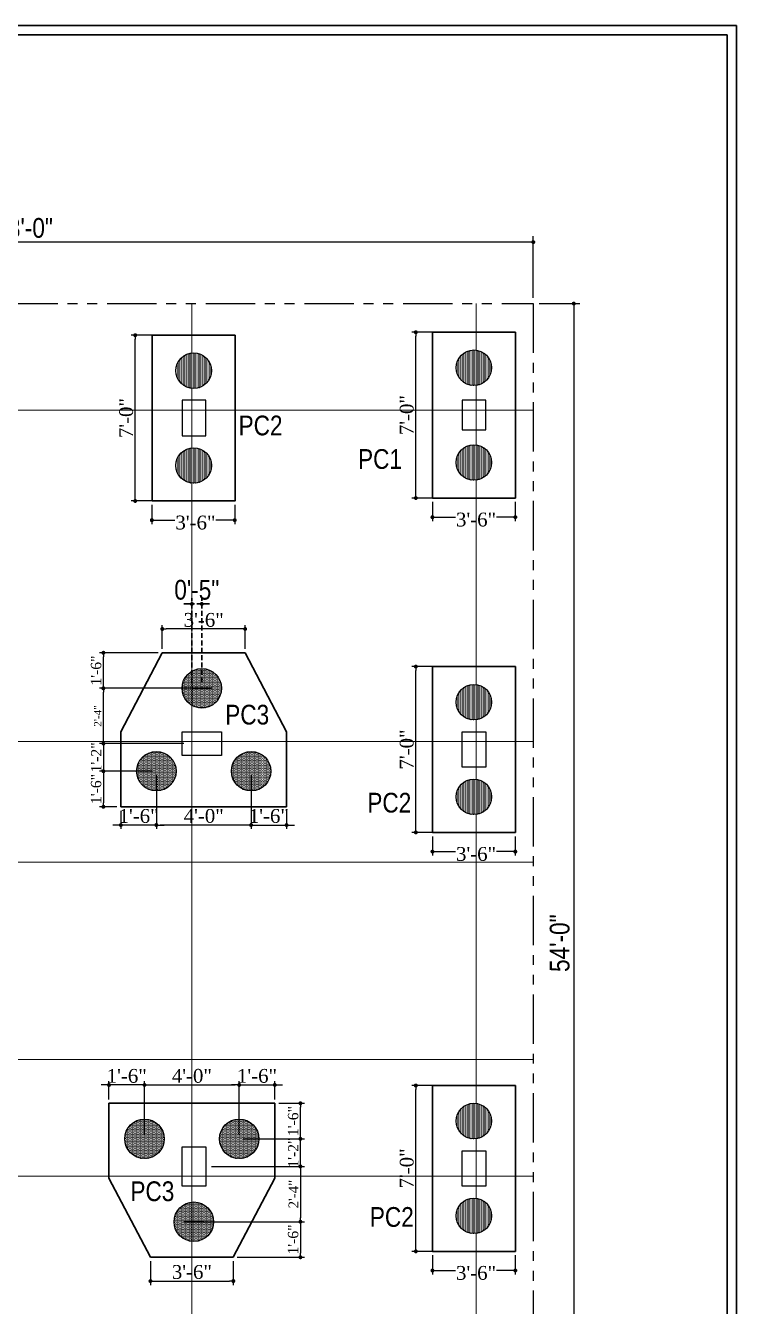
# Model space of a CAD drawing. Header units: inches. Extents: x -159432 to -126829, y -44881 to -40109.
# Drawn here: x -149580 to -149220, y -42296 to -41647 of the extents above; entities that cross this region are included whole.
import ezdxf

# ---------------------------------------------------------------- set-up
doc = ezdxf.new("R2010")
doc.units = ezdxf.units.IN
doc.header["$LTSCALE"] = 10
doc.header["$MEASUREMENT"] = 0
doc.header["$PDMODE"] = 34
for name, pattern in [('CENTER', [2, 1.25, -0.25, 0.25, -0.25]), ('HIDDEN', [0.375, 0.25, -0.125]), ('PHANTOMX2', [5, 2.5, -0.5, 0.5, -0.5, 0.5, -0.5])]:
    doc.linetypes.add(name, pattern=pattern)
doc.layers.get('0').update_dxf_attribs({"color": 140, "lineweight": 25})
doc.layers.get('Defpoints').update_dxf_attribs({"lineweight": 25})
for name, color, linetype, lineweight in [('BOUNDERY', 32, 'PHANTOMX2', 25), ('COLUM', 10, 'Continuous', 25), ('DIM', 6, 'Continuous', 25), ('H', 8, 'Continuous', 15), ('hatch', 141, 'Continuous', 30), ('Layout3', 222, 'HIDDEN', 30), ('line', 134, 'Continuous', 30), ('pile', 130, 'CENTER', 30), ('PILE CAP', 7, 'Continuous', 30), ('wall', 7, 'Continuous', 25)]:
    doc.layers.add(name, color=color, linetype=linetype, lineweight=lineweight)
doc.styles.add('Arial Narrow', font='ARIALN.TTF', dxfattribs={"height": 8})
doc.styles.add('arn', font='ARIALN.TTF')
doc.styles.add('SWISS', font='times.ttf')
doc.dimstyles.new('DIM', dxfattribs={"dimtxt": 10, "dimasz": 2, "dimexe": 3, "dimexo": 3, "dimgap": 2, "dimtad": 1, "dimdec": 1, "dimzin": 1, "dimdsep": 46, "dimlunit": 4, "dimtxsty": 'arn', "dimblk": 'DOT', "dimcen": 0.09, "dimclrd": 256, "dimclre": 256, "dimclrt": 256, "dimaunit": 1, "dimadec": 0, "dimazin": 0, "dimtfac": 1, "dimtdec": 1, "dimtix": 1, "dimtmove": 2, "dimatfit": 3, "dimldrblk": 'OPEN30', "dimfxl": 10, "dimtolj": 1, "dimtzin": 0, "dimlwd": -1, "dimlwe": -1, "dimarcsym": 0})
doc.dimstyles.new('PILE', dxfattribs={"dimtxt": 7, "dimasz": 2, "dimexe": 2, "dimexo": 2, "dimgap": 1, "dimtad": 1, "dimdec": 0, "dimzin": 3, "dimdsep": 46, "dimlunit": 4, "dimtxsty": 'SWISS', "dimblk": 'DOT', "dimcen": 0, "dimdle": 2, "dimclrd": 256, "dimclre": 256, "dimclrt": 256, "dimazin": 1, "dimtfac": 1, "dimtdec": 0, "dimtix": 1, "dimtmove": 2, "dimatfit": 3, "dimldrblk": 'OPEN30', "dimfxl": 2, "dimfrac": 2, "dimtolj": 1, "dimtzin": 0, "dimlwd": -1, "dimlwe": -1, "dimarcsym": 1})
pattern_1 = [(360, (-303111.52474, -70581.2375), (0.3125, 0.625), [0, -0.625])]
pattern_2 = [(180, (4125.40216, -13654.41815), (-0.3125, -0.625), [0, -0.625])]

# ---------------------------------------------------------------- blocks, each defined once
blk = doc.blocks.new('_Dot')
at = {"color": 0, "linetype": 'ByBlock', "lineweight": -2}
blk.add_line((-0.5, 0), (-1, 0), dxfattribs=at)
at = {"color": 0, "linetype": 'ByBlock', "const_width": 0.5}
blk.add_lwpolyline([(-0.25, 0, 1), (0.25, 0, 1)], format="xyb", close=True, dxfattribs=at)
blk = doc.blocks.new('*D44')
at = {"layer": 'Defpoints', "color": 0}
for p in [(-149839.06, -41756.67), (-149839.06, -41787.83), (-149323.06, -41787.83)]:
    blk.add_point(p, dxfattribs=at)
at = {"layer": 'DIM'}
for p, q in [((-149839.06, -41784.83), (-149839.06, -41753.67)), ((-149325.06, -41756.67), (-149837.06, -41756.67)), ((-149323.06, -41784.83), (-149323.06, -41753.67))]:
    blk.add_line(p, q, dxfattribs=at)
at = {"layer": 'DIM', "xscale": 2, "yscale": 2, "zscale": 2, "rotation": 180}
blk.add_blockref('_Dot', (-149839.06, -41756.67), dxfattribs=at)
at = {"layer": 'DIM', "xscale": 2, "yscale": 2, "zscale": 2}
blk.add_blockref('_Dot', (-149323.06, -41756.67), dxfattribs=at)
at = {"layer": 'DIM', "insert": (-149581.06, -41749.56), "char_height": 10, "attachment_point": 5, "style": 'arn'}
blk.add_mtext('\\A1;43\'-0"', dxfattribs=at)
blk = doc.blocks.new('_Open30')
at = {"color": 0, "linetype": 'ByBlock', "lineweight": -2}
for p, q in [((-1, 0.27), (0, 0)), ((0, 0), (-1, -0.27)), ((0, 0), (-1, 0))]:
    blk.add_line(p, q, dxfattribs=at)
blk = doc.blocks.new('*D45')
at = {"layer": 'Defpoints', "color": 0}
for p in [(-149323.06, -41787.83), (-149323.06, -42435.83), (-149302.54, -42435.83)]:
    blk.add_point(p, dxfattribs=at)
at = {"layer": 'DIM'}
for p, q in [((-149320.06, -41787.83), (-149299.54, -41787.83)), ((-149302.54, -41789.83), (-149302.54, -42433.83)), ((-149320.06, -42435.83), (-149299.54, -42435.83))]:
    blk.add_line(p, q, dxfattribs=at)
at = {"layer": 'DIM', "xscale": 2, "yscale": 2, "zscale": 2}
for p, rotation in [((-149302.54, -41787.83), 90), ((-149302.54, -42435.83), 270)]:
    blk.add_blockref('_Dot', p, dxfattribs=dict(at, rotation=rotation))
at = {"layer": 'DIM', "insert": (-149309.65, -42111.83), "char_height": 10, "attachment_point": 5, "rotation": 90, "style": 'arn'}
blk.add_mtext('\\A1;54\'-0"', dxfattribs=at)
blk = doc.blocks.new('DOT')
blk.add_line((-0.5, 0), (-1, 0))
at = {"const_width": 0.5}
blk.add_lwpolyline([(-0.25, 0, 1), (0.25, 0, 1)], format="xyb", close=True, dxfattribs=at)
blk = doc.blocks.new('*D46')
at = {"layer": 'Defpoints', "color": 0}
for p in [(-149374.16, -41886.33), (-149332.16, -41886.33), (-149374.16, -41896.04)]:
    blk.add_point(p, dxfattribs=at)
at = {"layer": 'DIM'}
for p, q in [((-149374.16, -41888.33), (-149374.16, -41898.04)), ((-149332.16, -41888.33), (-149332.16, -41898.04)), ((-149372.16, -41896.04), (-149362.44, -41896.04)), ((-149334.16, -41896.04), (-149341.68, -41896.04))]:
    blk.add_line(p, q, dxfattribs=at)
at = {"layer": 'DIM', "xscale": 2, "yscale": 2, "zscale": 2, "rotation": 180}
blk.add_blockref('DOT', (-149374.16, -41896.04), dxfattribs=at)
at = {"layer": 'DIM', "xscale": 2, "yscale": 2, "zscale": 2}
blk.add_blockref('DOT', (-149332.16, -41896.04), dxfattribs=at)
at = {"layer": 'DIM', "insert": (-149352.06, -41897.28), "char_height": 7, "attachment_point": 5, "style": 'SWISS'}
blk.add_mtext('\\A1;3\'-6"', dxfattribs=at)
blk = doc.blocks.new('*D47')
at = {"layer": 'Defpoints', "color": 0}
for p in [(-149382.58, -41802.33), (-149371.97, -41802.33), (-149371.97, -41886.33)]:
    blk.add_point(p, dxfattribs=at)
at = {"layer": 'DIM'}
for p, q in [((-149373.97, -41802.33), (-149384.58, -41802.33)), ((-149382.58, -41884.33), (-149382.58, -41804.33)), ((-149373.97, -41886.33), (-149384.58, -41886.33))]:
    blk.add_line(p, q, dxfattribs=at)
at = {"layer": 'DIM', "xscale": 2, "yscale": 2, "zscale": 2}
for p, rotation in [((-149382.58, -41802.33), 90), ((-149382.58, -41886.33), 270)]:
    blk.add_blockref('DOT', p, dxfattribs=dict(at, rotation=rotation))
at = {"layer": 'DIM', "insert": (-149387.15, -41844.33), "char_height": 7, "attachment_point": 5, "rotation": 90, "style": 'SWISS'}
blk.add_mtext('\\A1;7\'-0"', dxfattribs=at)
blk = doc.blocks.new('*D48')
at = {"layer": 'Defpoints', "color": 0}
for p in [(-149516.34, -41887.83), (-149474.34, -41887.83), (-149516.34, -41897.54)]:
    blk.add_point(p, dxfattribs=at)
at = {"layer": 'DIM'}
for p, q in [((-149516.34, -41889.83), (-149516.34, -41899.54)), ((-149474.34, -41889.83), (-149474.34, -41899.54)), ((-149514.34, -41897.54), (-149504.62, -41897.54)), ((-149476.34, -41897.54), (-149483.87, -41897.54))]:
    blk.add_line(p, q, dxfattribs=at)
at = {"layer": 'DIM', "xscale": 2, "yscale": 2, "zscale": 2, "rotation": 180}
blk.add_blockref('DOT', (-149516.34, -41897.54), dxfattribs=at)
at = {"layer": 'DIM', "xscale": 2, "yscale": 2, "zscale": 2}
blk.add_blockref('DOT', (-149474.34, -41897.54), dxfattribs=at)
at = {"layer": 'DIM', "insert": (-149494.25, -41898.78), "char_height": 7, "attachment_point": 5, "style": 'SWISS'}
blk.add_mtext('\\A1;3\'-6"', dxfattribs=at)
blk = doc.blocks.new('*D49')
at = {"layer": 'Defpoints', "color": 0}
for p in [(-149524.77, -41803.83), (-149514.15, -41803.83), (-149514.15, -41887.83)]:
    blk.add_point(p, dxfattribs=at)
at = {"layer": 'DIM'}
for p, q in [((-149516.15, -41803.83), (-149526.77, -41803.83)), ((-149524.77, -41885.83), (-149524.77, -41805.83)), ((-149516.15, -41887.83), (-149526.77, -41887.83))]:
    blk.add_line(p, q, dxfattribs=at)
at = {"layer": 'DIM', "xscale": 2, "yscale": 2, "zscale": 2}
for p, rotation in [((-149524.77, -41803.83), 90), ((-149524.77, -41887.83), 270)]:
    blk.add_blockref('DOT', p, dxfattribs=dict(at, rotation=rotation))
at = {"layer": 'DIM', "insert": (-149529.34, -41845.83), "char_height": 7, "attachment_point": 5, "rotation": 90, "style": 'SWISS'}
blk.add_mtext('\\A1;7\'-0"', dxfattribs=at)
blk = doc.blocks.new('*D54')
at = {"layer": 'Defpoints', "color": 0}
for p in [(-149374.16, -42055.72), (-149332.16, -42055.72), (-149374.16, -42065.43)]:
    blk.add_point(p, dxfattribs=at)
at = {"layer": 'DIM'}
for p, q in [((-149374.16, -42057.72), (-149374.16, -42067.43)), ((-149332.16, -42057.72), (-149332.16, -42067.43)), ((-149372.16, -42065.43), (-149362.44, -42065.43)), ((-149334.16, -42065.43), (-149341.68, -42065.43))]:
    blk.add_line(p, q, dxfattribs=at)
at = {"layer": 'DIM', "xscale": 2, "yscale": 2, "zscale": 2, "rotation": 180}
blk.add_blockref('DOT', (-149374.16, -42065.43), dxfattribs=at)
at = {"layer": 'DIM', "xscale": 2, "yscale": 2, "zscale": 2}
blk.add_blockref('DOT', (-149332.16, -42065.43), dxfattribs=at)
at = {"layer": 'DIM', "insert": (-149352.06, -42066.67), "char_height": 7, "attachment_point": 5, "style": 'SWISS'}
blk.add_mtext('\\A1;3\'-6"', dxfattribs=at)
blk = doc.blocks.new('*D55')
at = {"layer": 'Defpoints', "color": 0}
for p in [(-149382.58, -41971.72), (-149371.97, -41971.72), (-149371.97, -42055.72)]:
    blk.add_point(p, dxfattribs=at)
at = {"layer": 'DIM'}
for p, q in [((-149373.97, -41971.72), (-149384.58, -41971.72)), ((-149382.58, -42053.72), (-149382.58, -41973.72)), ((-149373.97, -42055.72), (-149384.58, -42055.72))]:
    blk.add_line(p, q, dxfattribs=at)
at = {"layer": 'DIM', "xscale": 2, "yscale": 2, "zscale": 2}
for p, rotation in [((-149382.58, -41971.72), 90), ((-149382.58, -42055.72), 270)]:
    blk.add_blockref('DOT', p, dxfattribs=dict(at, rotation=rotation))
at = {"layer": 'DIM', "insert": (-149387.15, -42013.72), "char_height": 7, "attachment_point": 5, "rotation": 90, "style": 'SWISS'}
blk.add_mtext('\\A1;7\'-0"', dxfattribs=at)
blk = doc.blocks.new('*D56')
at = {"layer": 'Defpoints', "color": 0}
for p in [(-149374.16, -42267.94), (-149332.16, -42267.94), (-149374.16, -42277.65)]:
    blk.add_point(p, dxfattribs=at)
at = {"layer": 'DIM'}
for p, q in [((-149374.16, -42269.94), (-149374.16, -42279.65)), ((-149332.16, -42269.94), (-149332.16, -42279.65)), ((-149372.16, -42277.65), (-149362.44, -42277.65)), ((-149334.16, -42277.65), (-149341.68, -42277.65))]:
    blk.add_line(p, q, dxfattribs=at)
at = {"layer": 'DIM', "xscale": 2, "yscale": 2, "zscale": 2, "rotation": 180}
blk.add_blockref('DOT', (-149374.16, -42277.65), dxfattribs=at)
at = {"layer": 'DIM', "xscale": 2, "yscale": 2, "zscale": 2}
blk.add_blockref('DOT', (-149332.16, -42277.65), dxfattribs=at)
at = {"layer": 'DIM', "insert": (-149352.06, -42278.9), "char_height": 7, "attachment_point": 5, "style": 'SWISS'}
blk.add_mtext('\\A1;3\'-6"', dxfattribs=at)
blk = doc.blocks.new('*D57')
at = {"layer": 'Defpoints', "color": 0}
for p in [(-149382.58, -42183.94), (-149371.97, -42183.94), (-149371.97, -42267.94)]:
    blk.add_point(p, dxfattribs=at)
at = {"layer": 'DIM'}
for p, q in [((-149373.97, -42183.94), (-149384.58, -42183.94)), ((-149382.58, -42265.94), (-149382.58, -42185.94)), ((-149373.97, -42267.94), (-149384.58, -42267.94))]:
    blk.add_line(p, q, dxfattribs=at)
at = {"layer": 'DIM', "xscale": 2, "yscale": 2, "zscale": 2}
for p, rotation in [((-149382.58, -42183.94), 90), ((-149382.58, -42267.94), 270)]:
    blk.add_blockref('DOT', p, dxfattribs=dict(at, rotation=rotation))
at = {"layer": 'DIM', "insert": (-149387.15, -42225.94), "char_height": 7, "attachment_point": 5, "rotation": 90, "style": 'SWISS'}
blk.add_mtext('\\A1;7\'-0"', dxfattribs=at)
blk = doc.blocks.new('*D60')
at = {"layer": 'Defpoints', "color": 0, "ltscale": 10}
for p in [(-149498.06, -42010.72), (-149540.9, -42024.72), (-149514.06, -42024.72)]:
    blk.add_point(p, dxfattribs=at)
at = {"layer": 'DIM', "ltscale": 10}
for p, q in [((-149540.9, -42008.72), (-149540.9, -42006.72)), ((-149500.06, -42010.72), (-149542.9, -42010.72)), ((-149540.9, -42010.72), (-149540.9, -42024.72)), ((-149516.06, -42024.72), (-149542.9, -42024.72)), ((-149540.9, -42026.72), (-149540.9, -42028.72))]:
    blk.add_line(p, q, dxfattribs=at)
at = {"layer": 'DIM', "ltscale": 10, "xscale": 2, "yscale": 2, "zscale": 2}
for p, rotation in [((-149540.9, -42010.72), 270), ((-149540.9, -42024.72), 90)]:
    blk.add_blockref('_Dot', p, dxfattribs=dict(at, rotation=rotation))
at = {"layer": 'DIM', "ltscale": 10, "insert": (-149544.52, -42017.72), "char_height": 7, "attachment_point": 5, "rotation": 90, "style": 'SWISS'}
blk.add_mtext('\\A1;{\\H0.75x;1\'-2"}', dxfattribs=at)
blk = doc.blocks.new('*D61')
at = {"layer": 'Defpoints', "color": 0, "ltscale": 10}
for p in [(-149540.9, -41982.72), (-149489.06, -41982.72), (-149498.06, -42010.72)]:
    blk.add_point(p, dxfattribs=at)
at = {"layer": 'DIM', "ltscale": 10}
for p, q in [((-149491.06, -41982.72), (-149542.9, -41982.72)), ((-149540.9, -42008.72), (-149540.9, -41984.72)), ((-149500.06, -42010.72), (-149542.9, -42010.72))]:
    blk.add_line(p, q, dxfattribs=at)
at = {"layer": 'DIM', "ltscale": 10, "xscale": 2, "yscale": 2, "zscale": 2}
for p, rotation in [((-149540.9, -41982.72), 90), ((-149540.9, -42010.72), 270)]:
    blk.add_blockref('_Dot', p, dxfattribs=dict(at, rotation=rotation))
at = {"layer": 'DIM', "ltscale": 10, "insert": (-149543.77, -41996.72), "char_height": 5, "attachment_point": 5, "rotation": 90, "style": 'SWISS'}
blk.add_mtext('\\A1;{\\H0.75x;2\'-4"}', dxfattribs=at)
blk = doc.blocks.new('*D62')
at = {"layer": 'Defpoints', "color": 0, "ltscale": 10}
for p in [(-149540.9, -41964.72), (-149511.06, -41964.72), (-149498.06, -41982.72)]:
    blk.add_point(p, dxfattribs=at)
at = {"layer": 'DIM', "ltscale": 10}
for p, q in [((-149513.06, -41964.72), (-149542.9, -41964.72)), ((-149540.9, -41980.72), (-149540.9, -41966.72)), ((-149500.06, -41982.72), (-149542.9, -41982.72))]:
    blk.add_line(p, q, dxfattribs=at)
at = {"layer": 'DIM', "ltscale": 10, "xscale": 2, "yscale": 2, "zscale": 2}
for p, rotation in [((-149540.9, -41964.72), 90), ((-149540.9, -41982.72), 270)]:
    blk.add_blockref('_Dot', p, dxfattribs=dict(at, rotation=rotation))
at = {"layer": 'DIM', "ltscale": 10, "insert": (-149544.57, -41973.72), "char_height": 7, "attachment_point": 5, "rotation": 90, "style": 'SWISS'}
blk.add_mtext('\\A1;{\\H0.75x;1\'-6"}', dxfattribs=at)
blk = doc.blocks.new('*D63')
at = {"layer": 'Defpoints', "color": 0, "ltscale": 10}
for p in [(-149514.06, -42024.72), (-149540.9, -42042.72), (-149532.06, -42042.72)]:
    blk.add_point(p, dxfattribs=at)
at = {"layer": 'DIM', "ltscale": 10}
for p, q in [((-149516.06, -42024.72), (-149542.9, -42024.72)), ((-149540.9, -42026.72), (-149540.9, -42040.72)), ((-149534.06, -42042.72), (-149542.9, -42042.72))]:
    blk.add_line(p, q, dxfattribs=at)
at = {"layer": 'DIM', "ltscale": 10, "xscale": 2, "yscale": 2, "zscale": 2}
for p, rotation in [((-149540.9, -42024.72), 90), ((-149540.9, -42042.72), 270)]:
    blk.add_blockref('_Dot', p, dxfattribs=dict(at, rotation=rotation))
at = {"layer": 'DIM', "ltscale": 10, "insert": (-149544.57, -42033.72), "char_height": 7, "attachment_point": 5, "rotation": 90, "style": 'SWISS'}
blk.add_mtext('\\A1;{\\H0.75x;1\'-6"}', dxfattribs=at)
blk = doc.blocks.new('*D64')
at = {"layer": 'Defpoints', "color": 0, "ltscale": 10}
for p in [(-149466.06, -42024.72), (-149448.06, -42042.72), (-149448.06, -42051.99)]:
    blk.add_point(p, dxfattribs=at)
at = {"layer": 'DIM', "ltscale": 10}
for p, q in [((-149466.06, -42026.72), (-149466.06, -42053.99)), ((-149448.06, -42044.72), (-149448.06, -42053.99)), ((-149468.06, -42051.99), (-149470.06, -42051.99)), ((-149466.06, -42051.99), (-149448.06, -42051.99)), ((-149446.06, -42051.99), (-149444.06, -42051.99))]:
    blk.add_line(p, q, dxfattribs=at)
at = {"layer": 'DIM', "ltscale": 10, "xscale": 2, "yscale": 2, "zscale": 2}
blk.add_blockref('_Dot', (-149466.06, -42051.99), dxfattribs=at)
at = {"layer": 'DIM', "ltscale": 10, "xscale": 2, "yscale": 2, "zscale": 2, "rotation": 180}
blk.add_blockref('_Dot', (-149448.06, -42051.99), dxfattribs=at)
at = {"layer": 'DIM', "ltscale": 10, "insert": (-149457.06, -42047.43), "char_height": 7, "attachment_point": 5, "style": 'SWISS'}
blk.add_mtext('\\A1;1\'-6"', dxfattribs=at)
blk = doc.blocks.new('*D65')
at = {"layer": 'Defpoints', "color": 0, "ltscale": 10}
for p in [(-149514.06, -42024.72), (-149466.06, -42024.72), (-149514.06, -42051.99)]:
    blk.add_point(p, dxfattribs=at)
at = {"layer": 'DIM', "ltscale": 10}
for p, q in [((-149514.06, -42026.72), (-149514.06, -42053.99)), ((-149466.06, -42026.72), (-149466.06, -42053.99)), ((-149468.06, -42051.99), (-149512.06, -42051.99))]:
    blk.add_line(p, q, dxfattribs=at)
at = {"layer": 'DIM', "ltscale": 10, "xscale": 2, "yscale": 2, "zscale": 2, "rotation": 180}
blk.add_blockref('_Dot', (-149514.06, -42051.99), dxfattribs=at)
at = {"layer": 'DIM', "ltscale": 10, "xscale": 2, "yscale": 2, "zscale": 2}
blk.add_blockref('_Dot', (-149466.06, -42051.99), dxfattribs=at)
at = {"layer": 'DIM', "ltscale": 10, "insert": (-149490.06, -42047.43), "char_height": 7, "attachment_point": 5, "style": 'SWISS'}
blk.add_mtext('\\A1;4\'-0"', dxfattribs=at)
blk = doc.blocks.new('*D66')
at = {"layer": 'Defpoints', "color": 0, "ltscale": 10}
for p in [(-149514.06, -42024.72), (-149532.06, -42042.72), (-149532.06, -42051.99)]:
    blk.add_point(p, dxfattribs=at)
at = {"layer": 'DIM', "ltscale": 10}
for p, q in [((-149514.06, -42026.72), (-149514.06, -42053.99)), ((-149532.06, -42044.72), (-149532.06, -42053.99)), ((-149534.06, -42051.99), (-149536.06, -42051.99)), ((-149514.06, -42051.99), (-149532.06, -42051.99)), ((-149512.06, -42051.99), (-149510.06, -42051.99))]:
    blk.add_line(p, q, dxfattribs=at)
at = {"layer": 'DIM', "ltscale": 10, "xscale": 2, "yscale": 2, "zscale": 2}
blk.add_blockref('_Dot', (-149532.06, -42051.99), dxfattribs=at)
at = {"layer": 'DIM', "ltscale": 10, "xscale": 2, "yscale": 2, "zscale": 2, "rotation": 180}
blk.add_blockref('_Dot', (-149514.06, -42051.99), dxfattribs=at)
at = {"layer": 'DIM', "ltscale": 10, "insert": (-149523.06, -42047.43), "char_height": 7, "attachment_point": 5, "style": 'SWISS'}
blk.add_mtext('\\A1;1\'-6"', dxfattribs=at)
blk = doc.blocks.new('*D67')
at = {"layer": 'Defpoints', "color": 0, "ltscale": 10}
for p in [(-149511.06, -41952.66), (-149511.06, -41964.72), (-149469.06, -41964.72)]:
    blk.add_point(p, dxfattribs=at)
at = {"layer": 'DIM', "ltscale": 10}
for p, q in [((-149511.06, -41962.72), (-149511.06, -41950.66)), ((-149469.06, -41962.72), (-149469.06, -41950.66)), ((-149471.06, -41952.66), (-149509.06, -41952.66))]:
    blk.add_line(p, q, dxfattribs=at)
at = {"layer": 'DIM', "ltscale": 10, "xscale": 2, "yscale": 2, "zscale": 2, "rotation": 180}
blk.add_blockref('_Dot', (-149511.06, -41952.66), dxfattribs=at)
at = {"layer": 'DIM', "ltscale": 10, "xscale": 2, "yscale": 2, "zscale": 2}
blk.add_blockref('_Dot', (-149469.06, -41952.66), dxfattribs=at)
at = {"layer": 'DIM', "ltscale": 10, "insert": (-149490.06, -41948.1), "char_height": 7, "attachment_point": 5, "style": 'SWISS'}
blk.add_mtext('\\A1;3\'-6"', dxfattribs=at)
blk = doc.blocks.new('*D68')
at = {"layer": 'Defpoints', "color": 0, "ltscale": 10}
for p in [(-149472.06, -42210.94), (-149441.07, -42210.94), (-149488.06, -42224.94)]:
    blk.add_point(p, dxfattribs=at)
at = {"layer": 'DIM', "ltscale": 10}
for p, q in [((-149470.06, -42210.94), (-149439.07, -42210.94)), ((-149441.07, -42208.94), (-149441.07, -42206.94)), ((-149441.07, -42224.94), (-149441.07, -42210.94)), ((-149486.06, -42224.94), (-149439.07, -42224.94)), ((-149441.07, -42226.94), (-149441.07, -42228.94))]:
    blk.add_line(p, q, dxfattribs=at)
at = {"layer": 'DIM', "ltscale": 10, "xscale": 2, "yscale": 2, "zscale": 2}
for p, rotation in [((-149441.07, -42210.94), 270), ((-149441.07, -42224.94), 90)]:
    blk.add_blockref('_Dot', p, dxfattribs=dict(at, rotation=rotation))
at = {"layer": 'DIM', "ltscale": 10, "insert": (-149444.7, -42217.94), "char_height": 7, "attachment_point": 5, "rotation": 90, "style": 'SWISS'}
blk.add_mtext('\\A1;{\\H0.75x;1\'-2"}', dxfattribs=at)
blk = doc.blocks.new('*D69')
at = {"layer": 'Defpoints', "color": 0, "ltscale": 10}
for p in [(-149488.06, -42224.94), (-149497.06, -42252.94), (-149441.07, -42252.94)]:
    blk.add_point(p, dxfattribs=at)
at = {"layer": 'DIM', "ltscale": 10}
for p, q in [((-149486.06, -42224.94), (-149439.07, -42224.94)), ((-149441.07, -42226.94), (-149441.07, -42250.94)), ((-149495.06, -42252.94), (-149439.07, -42252.94))]:
    blk.add_line(p, q, dxfattribs=at)
at = {"layer": 'DIM', "ltscale": 10, "xscale": 2, "yscale": 2, "zscale": 2}
for p, rotation in [((-149441.07, -42224.94), 90), ((-149441.07, -42252.94), 270)]:
    blk.add_blockref('_Dot', p, dxfattribs=dict(at, rotation=rotation))
at = {"layer": 'DIM', "ltscale": 10, "insert": (-149444.57, -42238.94), "char_height": 5, "attachment_point": 5, "rotation": 90, "style": 'SWISS'}
blk.add_mtext('\\A1;2\'-4"', dxfattribs=at)
blk = doc.blocks.new('*D70')
at = {"layer": 'Defpoints', "color": 0, "ltscale": 10}
for p in [(-149488.06, -42252.94), (-149475.06, -42270.94), (-149441.07, -42270.94)]:
    blk.add_point(p, dxfattribs=at)
at = {"layer": 'DIM', "ltscale": 10}
for p, q in [((-149486.06, -42252.94), (-149439.07, -42252.94)), ((-149441.07, -42254.94), (-149441.07, -42268.94)), ((-149473.06, -42270.94), (-149439.07, -42270.94))]:
    blk.add_line(p, q, dxfattribs=at)
at = {"layer": 'DIM', "ltscale": 10, "xscale": 2, "yscale": 2, "zscale": 2}
for p, rotation in [((-149441.07, -42252.94), 90), ((-149441.07, -42270.94), 270)]:
    blk.add_blockref('_Dot', p, dxfattribs=dict(at, rotation=rotation))
at = {"layer": 'DIM', "ltscale": 10, "insert": (-149444.74, -42261.94), "char_height": 7, "attachment_point": 5, "rotation": 90, "style": 'SWISS'}
blk.add_mtext('\\A1;{\\H0.75x;1\'-6"}', dxfattribs=at)
blk = doc.blocks.new('*D71')
at = {"layer": 'Defpoints', "color": 0, "ltscale": 10}
for p in [(-149454.06, -42192.94), (-149441.07, -42192.94), (-149472.06, -42210.94)]:
    blk.add_point(p, dxfattribs=at)
at = {"layer": 'DIM', "ltscale": 10}
for p, q in [((-149452.06, -42192.94), (-149439.07, -42192.94)), ((-149441.07, -42208.94), (-149441.07, -42194.94)), ((-149470.06, -42210.94), (-149439.07, -42210.94))]:
    blk.add_line(p, q, dxfattribs=at)
at = {"layer": 'DIM', "ltscale": 10, "xscale": 2, "yscale": 2, "zscale": 2}
for p, rotation in [((-149441.07, -42192.94), 90), ((-149441.07, -42210.94), 270)]:
    blk.add_blockref('_Dot', p, dxfattribs=dict(at, rotation=rotation))
at = {"layer": 'DIM', "ltscale": 10, "insert": (-149444.74, -42201.94), "char_height": 7, "attachment_point": 5, "rotation": 90, "style": 'SWISS'}
blk.add_mtext('\\A1;{\\H0.75x;1\'-6"}', dxfattribs=at)
blk = doc.blocks.new('*D72')
at = {"layer": 'Defpoints', "color": 0, "ltscale": 10}
for p in [(-149538.06, -42183.66), (-149538.06, -42192.94), (-149520.06, -42210.94)]:
    blk.add_point(p, dxfattribs=at)
at = {"layer": 'DIM', "ltscale": 10}
for p, q in [((-149540.06, -42183.66), (-149542.06, -42183.66)), ((-149538.06, -42190.94), (-149538.06, -42181.66)), ((-149520.06, -42183.66), (-149538.06, -42183.66)), ((-149520.06, -42208.94), (-149520.06, -42181.66)), ((-149518.06, -42183.66), (-149516.06, -42183.66))]:
    blk.add_line(p, q, dxfattribs=at)
at = {"layer": 'DIM', "ltscale": 10, "xscale": 2, "yscale": 2, "zscale": 2}
blk.add_blockref('_Dot', (-149538.06, -42183.66), dxfattribs=at)
at = {"layer": 'DIM', "ltscale": 10, "xscale": 2, "yscale": 2, "zscale": 2, "rotation": 180}
blk.add_blockref('_Dot', (-149520.06, -42183.66), dxfattribs=at)
at = {"layer": 'DIM', "ltscale": 10, "insert": (-149529.06, -42179.1), "char_height": 7, "attachment_point": 5, "style": 'SWISS'}
blk.add_mtext('\\A1;1\'-6"', dxfattribs=at)
blk = doc.blocks.new('*D73')
at = {"layer": 'Defpoints', "color": 0, "ltscale": 10}
for p in [(-149472.06, -42183.66), (-149520.06, -42210.94), (-149472.06, -42210.94)]:
    blk.add_point(p, dxfattribs=at)
at = {"layer": 'DIM', "ltscale": 10}
for p, q in [((-149520.06, -42208.94), (-149520.06, -42181.66)), ((-149518.06, -42183.66), (-149474.06, -42183.66)), ((-149472.06, -42208.94), (-149472.06, -42181.66))]:
    blk.add_line(p, q, dxfattribs=at)
at = {"layer": 'DIM', "ltscale": 10, "xscale": 2, "yscale": 2, "zscale": 2, "rotation": 180}
blk.add_blockref('_Dot', (-149520.06, -42183.66), dxfattribs=at)
at = {"layer": 'DIM', "ltscale": 10, "xscale": 2, "yscale": 2, "zscale": 2}
blk.add_blockref('_Dot', (-149472.06, -42183.66), dxfattribs=at)
at = {"layer": 'DIM', "ltscale": 10, "insert": (-149496.06, -42179.1), "char_height": 7, "attachment_point": 5, "style": 'SWISS'}
blk.add_mtext('\\A1;4\'-0"', dxfattribs=at)
blk = doc.blocks.new('*D74')
at = {"layer": 'Defpoints', "color": 0, "ltscale": 10}
for p in [(-149454.06, -42183.66), (-149454.06, -42192.94), (-149472.06, -42210.94)]:
    blk.add_point(p, dxfattribs=at)
at = {"layer": 'DIM', "ltscale": 10}
for p, q in [((-149474.06, -42183.66), (-149476.06, -42183.66)), ((-149472.06, -42208.94), (-149472.06, -42181.66)), ((-149472.06, -42183.66), (-149454.06, -42183.66)), ((-149454.06, -42190.94), (-149454.06, -42181.66)), ((-149452.06, -42183.66), (-149450.06, -42183.66))]:
    blk.add_line(p, q, dxfattribs=at)
at = {"layer": 'DIM', "ltscale": 10, "xscale": 2, "yscale": 2, "zscale": 2}
blk.add_blockref('_Dot', (-149472.06, -42183.66), dxfattribs=at)
at = {"layer": 'DIM', "ltscale": 10, "xscale": 2, "yscale": 2, "zscale": 2, "rotation": 180}
blk.add_blockref('_Dot', (-149454.06, -42183.66), dxfattribs=at)
at = {"layer": 'DIM', "ltscale": 10, "insert": (-149463.06, -42179.1), "char_height": 7, "attachment_point": 5, "style": 'SWISS'}
blk.add_mtext('\\A1;1\'-6"', dxfattribs=at)
blk = doc.blocks.new('*D75')
at = {"layer": 'Defpoints', "color": 0, "ltscale": 10}
for p in [(-149517.06, -42270.94), (-149475.06, -42270.94), (-149475.06, -42282.99)]:
    blk.add_point(p, dxfattribs=at)
at = {"layer": 'DIM', "ltscale": 10}
for p, q in [((-149517.06, -42272.94), (-149517.06, -42284.99)), ((-149475.06, -42272.94), (-149475.06, -42284.99)), ((-149515.06, -42282.99), (-149477.06, -42282.99))]:
    blk.add_line(p, q, dxfattribs=at)
at = {"layer": 'DIM', "ltscale": 10, "xscale": 2, "yscale": 2, "zscale": 2, "rotation": 180}
blk.add_blockref('_Dot', (-149517.06, -42282.99), dxfattribs=at)
at = {"layer": 'DIM', "ltscale": 10, "xscale": 2, "yscale": 2, "zscale": 2}
blk.add_blockref('_Dot', (-149475.06, -42282.99), dxfattribs=at)
at = {"layer": 'DIM', "ltscale": 10, "insert": (-149496.06, -42278.43), "char_height": 7, "attachment_point": 5, "style": 'SWISS'}
blk.add_mtext('\\A1;3\'-6"', dxfattribs=at)
blk = doc.blocks.new('*D506')
at = {"layer": 'Defpoints', "color": 0}
for p in [(-149496.06, -41939.98), (-149496.06, -41982.72), (-149491.06, -41982.72)]:
    blk.add_point(p, dxfattribs=at)
at = {"layer": 'Layout3'}
for p, q in [((-149496.06, -41979.72), (-149496.06, -41936.98)), ((-149491.06, -41979.72), (-149491.06, -41936.98)), ((-149498.06, -41939.98), (-149500.06, -41939.98)), ((-149491.06, -41939.98), (-149496.06, -41939.98)), ((-149489.06, -41939.98), (-149487.06, -41939.98))]:
    blk.add_line(p, q, dxfattribs=at)
at = {"layer": 'Layout3', "xscale": 2, "yscale": 2, "zscale": 2}
blk.add_blockref('_Dot', (-149496.06, -41939.98), dxfattribs=at)
at = {"layer": 'Layout3', "xscale": 2, "yscale": 2, "zscale": 2, "rotation": 180}
blk.add_blockref('_Dot', (-149491.06, -41939.98), dxfattribs=at)
at = {"layer": 'Layout3', "insert": (-149493.56, -41932.87), "char_height": 10, "attachment_point": 5, "style": 'arn'}
blk.add_mtext('\\A1;0\'-5"', dxfattribs=at)

msp = doc.modelspace()

# ---------------------------------------------------------------- hatches: boundary and pattern name
at = {"layer": 'DIM'}
h = msp.add_hatch(dxfattribs=at)
h.set_pattern_fill('DOTS', color=256, scale=10, angle=270, style=0)
h.set_pattern_definition([(270, (-59611.61175, 78137.5406), (0.625, -0.3125), [0, -0.625])])
h.paths.add_polyline_path([(-149495.15237, -41812.82783, 1), (-149495.15237, -41830.82783, 1)])
h = msp.add_hatch(dxfattribs=at)
h.set_pattern_fill('DOTS', color=256, scale=10, angle=270, style=0)
h.set_pattern_definition([(270, (-59469.6152, 78139.0406), (0.625, -0.3125), [0, -0.625])])
h.paths.add_polyline_path([(-149353.15579, -41811.32783, 1), (-149353.15579, -41829.32783, 1)])
h = msp.add_hatch(dxfattribs=at)
h.set_pattern_fill('DOTS', color=256, scale=10, angle=270, style=0)
h.set_pattern_definition([(270, (-59611.61175, 78089.5406), (0.625, -0.3125), [0, -0.625])])
h.paths.add_polyline_path([(-149495.15237, -41860.82783, 1), (-149495.15237, -41878.82783, 1)])
h = msp.add_hatch(dxfattribs=at)
h.set_pattern_fill('DOTS', color=256, scale=10, angle=270, style=0)
h.set_pattern_definition([(270, (-59469.6152, 78091.0406), (0.625, -0.3125), [0, -0.625])])
h.paths.add_polyline_path([(-149353.15579, -41859.32783, 1), (-149353.15579, -41877.32783, 1)])
h = msp.add_hatch(dxfattribs=at)
h.set_pattern_fill('DOTS', color=256, scale=10, angle=360, style=0)
h.set_pattern_definition(pattern_1)
h.paths.add_polyline_path([(-149491.06129, -41992.71524, -0.414213562), (-149501.06129, -41982.71524, -0.414213562), (-149491.06129, -41972.71524)])
h.paths.add_polyline_path([(-149491.06129, -41972.71524, -0.414213562), (-149481.06129, -41982.71524, -0.414213562), (-149491.06129, -41992.71524)])
h = msp.add_hatch(dxfattribs=at)
h.set_pattern_fill('DOTS', color=256, scale=10, angle=270, style=0)
h.set_pattern_definition([(270, (-59469.6152, 77969.6532), (0.625, -0.3125), [0, -0.625])])
h.paths.add_polyline_path([(-149353.15579, -41980.71524, 1), (-149353.15579, -41998.71524, 1)])
h = msp.add_hatch(dxfattribs=at)
h.set_pattern_fill('DOTS', color=256, scale=10, angle=360, style=0)
h.set_pattern_definition(pattern_1)
h.paths.add_polyline_path([(-149504.06129, -42024.71524, -1), (-149524.06129, -42024.71524, -1)])
h = msp.add_hatch(dxfattribs=at)
h.set_pattern_fill('DOTS', color=256, scale=10, angle=360, style=0)
h.set_pattern_definition(pattern_1)
h.paths.add_polyline_path([(-149456.06129, -42024.71524, -1), (-149476.06129, -42024.71524, -1)])
h = msp.add_hatch(dxfattribs=at)
h.set_pattern_fill('DOTS', color=256, scale=10, angle=270, style=0)
h.set_pattern_definition([(270, (-59469.6152, 77921.6532), (0.625, -0.3125), [0, -0.625])])
h.paths.add_polyline_path([(-149353.15579, -42028.71524, 1), (-149353.15579, -42046.71524, 1)])
h = msp.add_hatch(dxfattribs=at)
h.set_pattern_fill('DOTS', color=256, scale=10, angle=270, style=0)
h.set_pattern_definition([(270, (-59469.6152, 77757.428), (0.625, -0.3125), [0, -0.625])])
h.paths.add_polyline_path([(-149353.15579, -42192.94042, 1), (-149353.15579, -42210.94042, 1)])
h = msp.add_hatch(dxfattribs=at)
h.set_pattern_fill('DOTS', color=256, scale=10, angle=180, style=0)
h.set_pattern_definition(pattern_2)
h.paths.add_polyline_path([(-149530.06129, -42210.94042, -1), (-149510.06129, -42210.94042, -1)])
h = msp.add_hatch(dxfattribs=at)
h.set_pattern_fill('DOTS', color=256, scale=10, angle=180, style=0)
h.set_pattern_definition(pattern_2)
h.paths.add_polyline_path([(-149482.06129, -42210.94042, -1), (-149462.06129, -42210.94042, -1)])
h = msp.add_hatch(dxfattribs=at)
h.set_pattern_fill('DOTS', color=256, scale=10, angle=180, style=0)
h.set_pattern_definition(pattern_2)
h.paths.add_polyline_path([(-149495.06129, -42242.94042, -0.414213562), (-149485.06129, -42252.94042, -0.414213562), (-149495.06129, -42262.94042)])
h.paths.add_polyline_path([(-149495.06129, -42262.94042, -0.414213562), (-149505.06129, -42252.94042, -0.414213562), (-149495.06129, -42242.94042)])
h = msp.add_hatch(dxfattribs=at)
h.set_pattern_fill('DOTS', color=256, scale=10, angle=270, style=0)
h.set_pattern_definition([(270, (-59469.6152, 77709.428), (0.625, -0.3125), [0, -0.625])])
h.paths.add_polyline_path([(-149353.15579, -42240.94042, 1), (-149353.15579, -42258.94042, 1)])

# ---------------------------------------------------------------- linework, layer by layer
at = {"layer": 'BOUNDERY'}
msp.add_lwpolyline([(-149839.06129, -41787.82783), (-149323.06129, -41787.82783), (-149323.06129, -42435.82783), (-149839.06129, -42435.82783)], close=True, dxfattribs=at)
at = {"layer": 'COLUM'}
for points in [[(-149489.05787, -41854.82783), (-149489.05787, -41836.82783), (-149501.05787, -41836.82783), (-149501.05787, -41854.82783), (-149489.05787, -41854.82783)], [(-149347.06129, -41851.82783), (-149347.06129, -41836.82783), (-149359.06129, -41836.82783), (-149359.06129, -41851.82783), (-149347.06129, -41851.82783)], [(-149481.06129, -42004.71524), (-149481.06129, -42016.71524), (-149501.06129, -42016.71524), (-149501.06129, -42004.71524), (-149481.06129, -42004.71524)], [(-149347.06129, -42004.71524), (-149347.06129, -42022.71524), (-149359.06129, -42022.71524), (-149359.06129, -42004.71524), (-149347.06129, -42004.71524)], [(-149501.06129, -42214.94042), (-149489.06129, -42214.94042), (-149489.06129, -42234.94042), (-149501.06129, -42234.94042), (-149501.06129, -42214.94042)], [(-149347.06129, -42216.94042), (-149347.06129, -42234.94042), (-149359.06129, -42234.94042), (-149359.06129, -42216.94042), (-149347.06129, -42216.94042)]]:
    msp.add_lwpolyline(points, dxfattribs=at)
at = {"layer": 'DIM'}
for centre in [(-149495.15237, -41821.82783), (-149353.15579, -41820.32783), (-149495.15237, -41869.82783), (-149353.15579, -41868.32783), (-149353.15579, -41989.71524), (-149353.15579, -42037.71524), (-149353.15579, -42201.94042), (-149353.15579, -42249.94042)]:
    msp.add_circle(centre, 9, dxfattribs=at)
at = {"layer": 'H'}
for p, q in [((-149496.06129, -42435.82783), (-149496.06129, -41787.82783)), ((-149352.06129, -42435.82783), (-149352.06129, -41787.82783)), ((-149323.06129, -41841.82783), (-149839.06129, -41841.82783)), ((-149323.06129, -42009.71524), (-149839.06129, -42009.71524)), ((-149323.06129, -42070.82783), (-149839.06129, -42070.82783)), ((-149323.06129, -42170.82783), (-149839.06129, -42170.82783)), ((-149323.06129, -42229.94042), (-149839.06129, -42229.94042))]:
    msp.add_line(p, q, dxfattribs=at)
at = {"layer": 'line'}
msp.add_lwpolyline([(-149940.47469, -41647.01408), (-149940.47469, -42730.03665), (-149220.14658, -42730.03665), (-149220.14658, -41647.01408)], close=True, dxfattribs=at)
msp.add_lwpolyline([(-149224.88198, -42660.37008), (-149224.88198, -41651.74948), (-149935.73929, -41651.74948), (-149935.73929, -42660.37008)], dxfattribs=at)
at = {"layer": 'pile', "color": 3, "ltscale": 15}
for p, q in [((-149486.06129, -41982.71524), (-149496.06129, -41982.71524)), ((-149500.06129, -42252.94042), (-149490.06129, -42252.94042))]:
    msp.add_line(p, q, dxfattribs=at)
at = {"layer": 'PILE CAP'}
for p, q in [((-149532.06129, -42004.71524), (-149511.06129, -41964.71524)), ((-149511.06129, -41964.71524), (-149469.06129, -41964.71524)), ((-149469.06129, -41964.71524), (-149448.06129, -42004.71524)), ((-149532.06129, -42042.71524), (-149532.06129, -42004.71524)), ((-149448.06129, -42004.71524), (-149448.06129, -42042.71524)), ((-149448.06129, -42042.71524), (-149532.06129, -42042.71524)), ((-149538.06129, -42192.94042), (-149454.06129, -42192.94042)), ((-149538.06129, -42230.94042), (-149538.06129, -42192.94042)), ((-149454.06129, -42192.94042), (-149454.06129, -42230.94042)), ((-149517.06129, -42270.94042), (-149538.06129, -42230.94042)), ((-149454.06129, -42230.94042), (-149475.06129, -42270.94042)), ((-149475.06129, -42270.94042), (-149517.06129, -42270.94042))]:
    msp.add_line(p, q, dxfattribs=at)
for points in [[(-149374.15579, -41802.32783), (-149374.15579, -41886.32783), (-149332.15579, -41886.32783), (-149332.15579, -41802.32783)], [(-149516.15237, -41803.82783), (-149516.15237, -41887.82783), (-149474.15237, -41887.82783), (-149474.15237, -41803.82783)], [(-149374.15579, -41971.71524), (-149374.15579, -42055.71524), (-149332.15579, -42055.71524), (-149332.15579, -41971.71524)], [(-149374.15579, -42183.94042), (-149374.15579, -42267.94042), (-149332.15579, -42267.94042), (-149332.15579, -42183.94042)]]:
    msp.add_lwpolyline(points, close=True, dxfattribs=at)
at = {"layer": 'wall'}
for centre in [(-149491.06129, -41982.71524), (-149514.06129, -42024.71524), (-149466.06129, -42024.71524), (-149520.06129, -42210.94042), (-149472.06129, -42210.94042), (-149495.06129, -42252.94042)]:
    msp.add_circle(centre, 10, dxfattribs=at)

# ---------------------------------------------------------------- texts
at = {"layer": 'hatch', "color": 7, "style": 'Arial Narrow'}
for s, p in [('PC2', (-149472.39634, -41854.56464)), ('PC1', (-149411.86405, -41871.55741)), ('PC3', (-149479.16669, -42001.06334)), ('PC2', (-149407.16376, -42045.65632)), ('PC3', (-149527.21731, -42242.4939)), ('PC2', (-149405.90055, -42255.52272))]:
    msp.add_text(s, height=10, dxfattribs=at).set_placement(p)

# ---------------------------------------------------------------- dimensions: what is measured, and where the dimension line sits
at = {"layer": 'DIM'}
dim = msp.add_linear_dim(base=(-149839.06129, -41756.67052), p1=(-149323.06129, -41787.82783), p2=(-149839.06129, -41787.82783), dimstyle='DIM', dxfattribs=at)
dim.commit()
dim.dimension.update_dxf_attribs({"geometry": '*D44', "text_midpoint": (-149581.06129, -41749.56479)})
dim = msp.add_linear_dim(base=(-149302.54342, -42435.82783), p1=(-149323.06129, -41787.82783), p2=(-149323.06129, -42435.82783), angle=90, dimstyle='DIM', dxfattribs=at)
dim.commit()
dim.dimension.update_dxf_attribs({"geometry": '*D45', "text_midpoint": (-149309.64915, -42111.82783)})
for base, p1, p2, picture, middle in [((-149382.58034, -41802.32783), (-149371.9668, -41886.32783), (-149371.9668, -41802.32783), '*D47', (-149387.151, -41844.32783)), ((-149524.76591, -41803.82783), (-149514.15237, -41887.82783), (-149514.15237, -41803.82783), '*D49', (-149529.33657, -41845.82783)), ((-149382.58034, -41971.71524), (-149371.9668, -42055.71524), (-149371.9668, -41971.71524), '*D55', (-149387.151, -42013.71524)), ((-149382.58034, -42183.94042), (-149371.9668, -42267.94042), (-149371.9668, -42183.94042), '*D57', (-149387.151, -42225.94042))]:
    dim = msp.add_linear_dim(base=base, p1=p1, p2=p2, angle=90, dimstyle='PILE', override={"dimblk": 'DOT'}, dxfattribs=at)
    dim.commit()
    dim.dimension.update_dxf_attribs({"geometry": picture, "text_midpoint": middle})
for base, p1, p2, picture, middle in [((-149374.15579, -41896.03843), (-149332.15579, -41886.32783), (-149374.15579, -41886.32783), '*D46', (-149352.06129, -41897.28359)), ((-149516.34136, -41897.53843), (-149474.34136, -41887.82783), (-149516.34136, -41887.82783), '*D48', (-149494.24686, -41898.78359)), ((-149374.15579, -42065.42584), (-149332.15579, -42055.71524), (-149374.15579, -42055.71524), '*D54', (-149352.06129, -42066.671)), ((-149374.15579, -42277.65101), (-149332.15579, -42267.94042), (-149374.15579, -42267.94042), '*D56', (-149352.06129, -42278.89618))]:
    dim = msp.add_linear_dim(base=base, p1=p1, p2=p2, dimstyle='PILE', override={"dimblk": 'DOT'}, dxfattribs=at)
    dim.commit()
    dim.dimension.update_dxf_attribs({"geometry": picture, "text_midpoint": middle, "dimtype": 160})
at = {"layer": 'DIM', "ltscale": 10}
for base, p1, p2, picture, middle in [((-149511.06129, -41952.6633), (-149469.06129, -41964.71524), (-149511.06129, -41964.71524), '*D67', (-149490.06129, -41948.10274)), ((-149532.06129, -42051.99183), (-149514.06129, -42024.71524), (-149532.06129, -42042.71524), '*D66', (-149523.06129, -42047.43127)), ((-149514.06129, -42051.99183), (-149466.06129, -42024.71524), (-149514.06129, -42024.71524), '*D65', (-149490.06129, -42047.43127)), ((-149448.06129, -42051.99183), (-149466.06129, -42024.71524), (-149448.06129, -42042.71524), '*D64', (-149457.06129, -42047.43127))]:
    dim = msp.add_linear_dim(base=base, p1=p1, p2=p2, dimstyle='PILE', dxfattribs=at)
    dim.commit()
    dim.dimension.update_dxf_attribs({"geometry": picture, "text_midpoint": middle})
for base, p1, p2, angle, picture, middle in [((-149540.89764, -41964.71524), (-149498.06129, -41982.71524), (-149511.06129, -41964.71524), 90, '*D62', (-149544.56806, -41973.71524)), ((-149540.89764, -42024.71524), (-149498.06129, -42010.71524), (-149514.06129, -42024.71524), 90, '*D60', (-149544.52264, -42017.71524)), ((-149540.89764, -42042.71524), (-149514.06129, -42024.71524), (-149532.06129, -42042.71524), 90, '*D63', (-149544.56806, -42033.71524)), ((-149441.07375, -42192.94042), (-149472.06129, -42210.94042), (-149454.06129, -42192.94042), 270, '*D71', (-149444.74417, -42201.94042)), ((-149441.07375, -42210.94042), (-149488.06129, -42224.94042), (-149472.06129, -42210.94042), 270, '*D68', (-149444.69875, -42217.94042)), ((-149441.07375, -42270.94042), (-149488.06129, -42252.94042), (-149475.06129, -42270.94042), 270, '*D70', (-149444.74417, -42261.94042))]:
    dim = msp.add_linear_dim(base=base, p1=p1, p2=p2, angle=angle, text='{\\H0.75x;<>}', dimstyle='PILE', dxfattribs=at)
    dim.commit()
    dim.dimension.update_dxf_attribs({"geometry": picture, "text_midpoint": middle})
dim = msp.add_linear_dim(base=(-149540.89764, -41982.71524), p1=(-149498.06129, -42010.71524), p2=(-149489.06129, -41982.71524), angle=90, text='{\\H0.75x;<>}', dimstyle='PILE', override={"dimtxt": 5}, dxfattribs=at)
dim.commit()
dim.dimension.update_dxf_attribs({"geometry": '*D61', "text_midpoint": (-149543.77264, -41996.71524)})
for base, p1, p2, picture, middle in [((-149538.06129, -42183.66383), (-149520.06129, -42210.94042), (-149538.06129, -42192.94042), '*D72', (-149529.06129, -42179.10327)), ((-149472.06129, -42183.66383), (-149520.06129, -42210.94042), (-149472.06129, -42210.94042), '*D73', (-149496.06129, -42179.10327)), ((-149454.06129, -42183.66383), (-149472.06129, -42210.94042), (-149454.06129, -42192.94042), '*D74', (-149463.06129, -42179.10327)), ((-149475.06129, -42282.99236), (-149517.06129, -42270.94042), (-149475.06129, -42270.94042), '*D75', (-149496.06129, -42278.4318))]:
    dim = msp.add_linear_dim(base=base, p1=p1, p2=p2, angle=180, dimstyle='PILE', dxfattribs=at)
    dim.commit()
    dim.dimension.update_dxf_attribs({"geometry": picture, "text_midpoint": middle})
dim = msp.add_linear_dim(base=(-149441.07375, -42252.94042), p1=(-149488.06129, -42224.94042), p2=(-149497.06129, -42252.94042), angle=270, dimstyle='PILE', override={"dimtxt": 5}, dxfattribs=at)
dim.commit()
dim.dimension.update_dxf_attribs({"geometry": '*D69', "text_midpoint": (-149444.57375, -42238.94042)})
at = {"layer": 'Layout3'}
dim = msp.add_linear_dim(base=(-149496.06129, -41939.97674), p1=(-149491.06129, -41982.71524), p2=(-149496.06129, -41982.71524), dimstyle='DIM', dxfattribs=at)
dim.commit()
dim.dimension.update_dxf_attribs({"geometry": '*D506', "text_midpoint": (-149493.56129, -41932.87101)})

doc.saveas('drawing.dxf')
